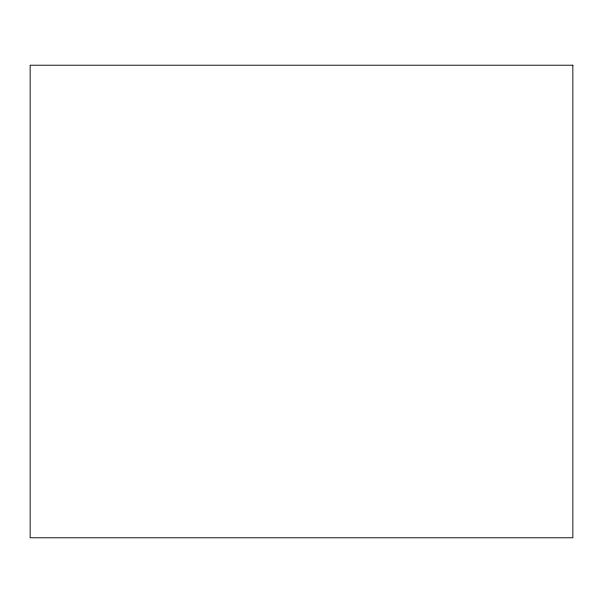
<?xml version="1.0" encoding="UTF-8"?>
<svg xmlns="http://www.w3.org/2000/svg" width="603" height="603" viewBox="0 0 603 603"><rect width="100%" height="100%" fill="white"/><g stroke="black" fill="none" stroke-linecap="round" stroke-linejoin="round"><path stroke-width="0.9" d="M572.85 65.214L30.15 65.214L30.15 537.786L572.85 537.786L572.85 65.214"/></g></svg>
